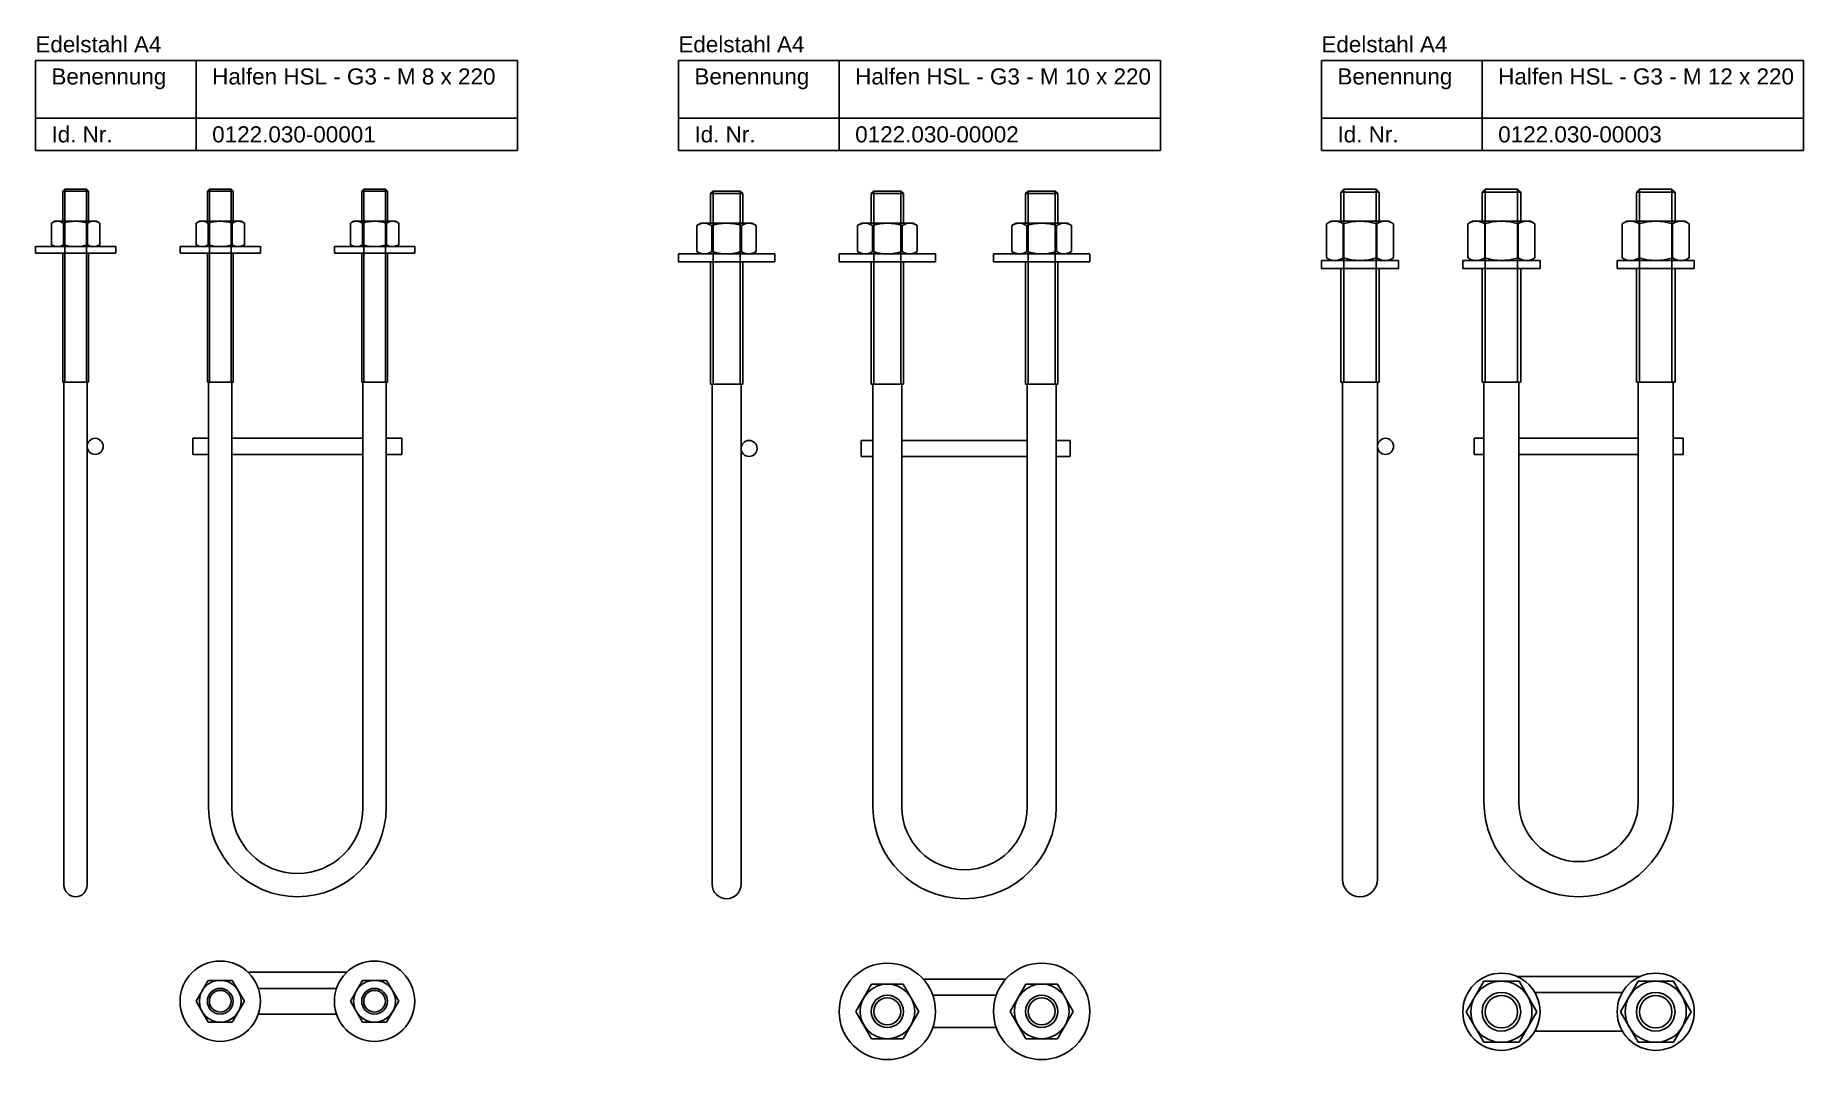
# Model space of a CAD drawing. Header units: millimetres. Extents: x 3 to 553, y -47 to 271.
import ezdxf

# ---------------------------------------------------------------- set-up
doc = ezdxf.new("R2010")
doc.units = ezdxf.units.MM
doc.layers.add('HALFEN-KONSOLANKER', color=2, linetype='CONTINUOUS')
doc.styles.add('ARIAL50', font='ARIAL.TTF', dxfattribs={"height": 5})

msp = doc.modelspace()

# ---------------------------------------------------------------- linework, layer by layer
at = {"layer": 'HALFEN-KONSOLANKER'}
for p, q in [((3.38, 263.2), (153.38, 263.2)), ((3.38, 235.2), (3.38, 263.2)), ((53.38, 235.2), (53.38, 263.2)), ((153.38, 235.2), (153.38, 263.2)), ((203.38, 263.2), (353.38, 263.2)), ((203.38, 235.2), (203.38, 263.2)), ((253.38, 235.2), (253.38, 263.2)), ((353.38, 235.2), (353.38, 263.2)), ((403.38, 263.2), (553.38, 263.2)), ((403.38, 235.2), (403.38, 263.2)), ((453.38, 235.2), (453.38, 263.2)), ((553.38, 235.2), (553.38, 263.2)), ((3.38, 245.2), (153.38, 245.2)), ((203.38, 245.2), (353.38, 245.2)), ((403.38, 245.2), (553.38, 245.2)), ((3.38, 235.2), (153.38, 235.2)), ((203.38, 235.2), (353.38, 235.2)), ((403.38, 235.2), (553.38, 235.2)), ((11.88, 222.56), (12.52, 223.2)), ((11.88, 213.2), (11.88, 222.56)), ((11.88, 222.56), (19.88, 222.56)), ((12.52, 223.2), (19.24, 223.2)), ((19.24, 223.2), (19.88, 222.56)), ((19.88, 222.56), (19.88, 213.2)), ((56.88, 222.56), (57.52, 223.2)), ((56.88, 222.56), (64.88, 222.56)), ((56.88, 213.2), (56.88, 222.56)), ((57.52, 223.2), (64.24, 223.2)), ((64.24, 223.2), (64.88, 222.56)), ((64.88, 222.56), (64.88, 213.2)), ((104.88, 222.56), (105.52, 223.2)), ((104.88, 213.2), (104.88, 222.56)), ((104.88, 222.56), (112.88, 222.56)), ((105.52, 223.2), (112.24, 223.2)), ((112.24, 223.2), (112.88, 222.56)), ((112.88, 222.56), (112.88, 213.2)), ((213.38, 221.76), (214.18, 222.56)), ((213.38, 221.76), (223.38, 221.76)), ((213.38, 212.56), (213.38, 221.76)), ((214.18, 222.56), (222.58, 222.56)), ((222.58, 222.56), (223.38, 221.76)), ((223.38, 221.76), (223.38, 212.56)), ((263.38, 221.76), (264.18, 222.56)), ((263.38, 221.76), (273.38, 221.76)), ((263.38, 212.56), (263.38, 221.76)), ((264.18, 222.56), (272.58, 222.56)), ((272.58, 222.56), (273.38, 221.76)), ((273.38, 221.76), (273.38, 212.56)), ((311.38, 221.76), (312.18, 222.56)), ((311.38, 212.56), (311.38, 221.76)), ((311.38, 221.76), (321.38, 221.76)), ((312.18, 222.56), (320.58, 222.56)), ((320.58, 222.56), (321.38, 221.76)), ((321.38, 221.76), (321.38, 212.56)), ((409.38, 222.24), (410.34, 223.2)), ((409.38, 222.24), (421.38, 222.24)), ((409.38, 213.2), (409.38, 222.24)), ((410.34, 223.2), (420.42, 223.2)), ((420.42, 223.2), (421.38, 222.24)), ((421.38, 222.24), (421.38, 213.2)), ((453.38, 222.24), (454.34, 223.2)), ((453.38, 222.24), (465.38, 222.24)), ((453.38, 213.2), (453.38, 222.24)), ((454.34, 223.2), (464.42, 223.2)), ((464.42, 223.2), (465.38, 222.24)), ((465.38, 222.24), (465.38, 213.2)), ((501.38, 222.24), (502.34, 223.2)), ((501.38, 222.24), (513.38, 222.24)), ((501.38, 213.2), (501.38, 222.24)), ((502.34, 223.2), (512.42, 223.2)), ((512.42, 223.2), (513.38, 222.24)), ((513.38, 222.24), (513.38, 213.2)), ((8.37, 212.62), (9.38, 213.2)), ((8.37, 205.88), (8.37, 212.62)), ((9.38, 213.2), (22.38, 213.2)), ((12.13, 205.88), (12.13, 212.62)), ((19.63, 205.88), (19.63, 212.62)), ((23.39, 212.62), (22.38, 213.2)), ((23.39, 205.88), (23.39, 212.62)), ((53.37, 212.62), (54.38, 213.2)), ((53.37, 205.88), (53.37, 212.62)), ((54.38, 213.2), (67.38, 213.2)), ((57.13, 205.88), (57.13, 212.62)), ((64.63, 205.88), (64.63, 212.62)), ((68.39, 212.62), (67.38, 213.2)), ((68.39, 205.88), (68.39, 212.62)), ((101.37, 212.62), (102.38, 213.2)), ((101.37, 205.88), (101.37, 212.62)), ((102.38, 213.2), (115.38, 213.2)), ((105.13, 205.88), (105.13, 212.62)), ((112.63, 205.88), (112.63, 212.62)), ((116.39, 212.62), (115.38, 213.2)), ((116.39, 205.88), (116.39, 212.62)), ((209.14, 211.84), (210.38, 212.56)), ((209.14, 203.77), (209.14, 211.84)), ((210.38, 212.56), (226.38, 212.56)), ((213.76, 203.77), (213.76, 211.84)), ((223, 203.77), (223, 211.84)), ((227.62, 211.84), (226.38, 212.56)), ((227.62, 203.77), (227.62, 211.84)), ((259.14, 211.84), (260.38, 212.56)), ((259.14, 203.77), (259.14, 211.84)), ((260.38, 212.56), (276.38, 212.56)), ((263.76, 203.77), (263.76, 211.84)), ((273, 203.77), (273, 211.84)), ((277.62, 211.84), (276.38, 212.56)), ((277.62, 203.77), (277.62, 211.84)), ((307.14, 211.84), (308.38, 212.56)), ((307.14, 203.77), (307.14, 211.84)), ((308.38, 212.56), (324.38, 212.56)), ((311.76, 203.77), (311.76, 211.84)), ((321, 203.77), (321, 211.84)), ((325.62, 211.84), (324.38, 212.56)), ((325.62, 203.77), (325.62, 211.84)), ((404.98, 212.39), (406.38, 213.2)), ((404.98, 201.8), (404.98, 212.39)), ((406.38, 213.2), (424.38, 213.2)), ((410.18, 201.8), (410.18, 212.39)), ((420.58, 201.8), (420.58, 212.39)), ((425.77, 212.39), (424.38, 213.2)), ((425.77, 201.8), (425.77, 212.39)), ((448.98, 212.39), (450.38, 213.2)), ((448.98, 201.8), (448.98, 212.39)), ((450.38, 213.2), (468.38, 213.2)), ((454.18, 201.8), (454.18, 212.39)), ((464.58, 201.8), (464.58, 212.39)), ((469.77, 212.39), (468.38, 213.2)), ((469.77, 201.8), (469.77, 212.39)), ((496.98, 212.39), (498.38, 213.2)), ((496.98, 201.8), (496.98, 212.39)), ((498.38, 213.2), (516.38, 213.2)), ((502.18, 201.8), (502.18, 212.39)), ((512.58, 201.8), (512.58, 212.39)), ((517.77, 212.39), (516.38, 213.2)), ((517.77, 201.8), (517.77, 212.39)), ((3.38, 205.3), (28.38, 205.3)), ((3.38, 205.3), (3.38, 203.3)), ((8.37, 205.88), (9.38, 205.3)), ((23.39, 205.88), (22.38, 205.3)), ((28.38, 203.3), (28.38, 205.3)), ((48.38, 205.3), (73.38, 205.3)), ((48.38, 205.3), (48.38, 203.3)), ((53.37, 205.88), (54.38, 205.3)), ((68.39, 205.88), (67.38, 205.3)), ((73.38, 203.3), (73.38, 205.3)), ((96.38, 205.3), (121.38, 205.3)), ((96.38, 205.3), (96.38, 203.3)), ((101.37, 205.88), (102.38, 205.3)), ((116.39, 205.88), (115.38, 205.3)), ((121.38, 203.3), (121.38, 205.3)), ((209.14, 203.77), (210.38, 203.06)), ((227.62, 203.77), (226.38, 203.06)), ((259.14, 203.77), (260.38, 203.06)), ((277.62, 203.77), (276.38, 203.06)), ((307.14, 203.77), (308.38, 203.06)), ((325.62, 203.77), (324.38, 203.06)), ((3.38, 203.3), (28.38, 203.3)), ((11.88, 163.2), (11.88, 203.3)), ((19.88, 203.3), (19.88, 163.2)), ((48.38, 203.3), (73.38, 203.3)), ((56.88, 163.2), (56.88, 203.3)), ((64.88, 203.3), (64.88, 163.2)), ((96.38, 203.3), (121.38, 203.3)), ((104.88, 163.2), (104.88, 203.3)), ((112.88, 203.3), (112.88, 163.2)), ((203.38, 203.06), (233.38, 203.06)), ((203.38, 200.56), (203.38, 203.06)), ((203.38, 200.56), (233.38, 200.56)), ((213.38, 162.56), (213.38, 200.56)), ((223.38, 200.56), (223.38, 162.56)), ((233.38, 200.56), (233.38, 203.06)), ((253.38, 203.06), (283.38, 203.06)), ((253.38, 200.56), (253.38, 203.06)), ((253.38, 200.56), (283.38, 200.56)), ((263.38, 162.56), (263.38, 200.56)), ((273.38, 200.56), (273.38, 162.56)), ((283.38, 200.56), (283.38, 203.06)), ((301.38, 203.06), (331.38, 203.06)), ((301.38, 200.56), (301.38, 203.06)), ((301.38, 200.56), (331.38, 200.56)), ((311.38, 162.56), (311.38, 200.56)), ((321.38, 200.56), (321.38, 162.56)), ((331.38, 200.56), (331.38, 203.06)), ((403.38, 201), (427.38, 201)), ((403.38, 201), (403.38, 198.5)), ((403.38, 198.5), (427.38, 198.5)), ((404.98, 201.8), (406.38, 201)), ((409.38, 163.2), (409.38, 198.5)), ((421.38, 198.5), (421.38, 163.2)), ((425.77, 201.8), (424.38, 201)), ((427.38, 198.5), (427.38, 201)), ((447.38, 201), (471.38, 201)), ((447.38, 201), (447.38, 198.5)), ((447.38, 198.5), (471.38, 198.5)), ((448.98, 201.8), (450.38, 201)), ((453.38, 163.2), (453.38, 198.5)), ((465.38, 198.5), (465.38, 163.2)), ((469.77, 201.8), (468.38, 201)), ((471.38, 198.5), (471.38, 201)), ((495.38, 201), (519.38, 201)), ((495.38, 201), (495.38, 198.5)), ((495.38, 198.5), (519.38, 198.5)), ((496.98, 201.8), (498.38, 201)), ((501.38, 163.2), (501.38, 198.5)), ((513.38, 198.5), (513.38, 163.2)), ((517.77, 201.8), (516.38, 201)), ((519.38, 198.5), (519.38, 201)), ((19.88, 163.2), (11.88, 163.2)), ((12.28, 6.8), (12.28, 163.2)), ((19.48, 6.8), (19.48, 163.2)), ((64.88, 163.2), (56.88, 163.2)), ((57.28, 30.8), (57.28, 163.2)), ((64.48, 30.8), (64.48, 163.2)), ((112.88, 163.2), (104.88, 163.2)), ((105.28, 30.8), (105.28, 163.2)), ((112.48, 30.8), (112.48, 163.2)), ((223.38, 162.56), (213.38, 162.56)), ((213.88, 7.06), (213.88, 162.56)), ((222.88, 7.06), (222.88, 162.56)), ((273.38, 162.56), (263.38, 162.56)), ((263.88, 31.06), (263.88, 162.56)), ((272.88, 31.06), (272.88, 162.56)), ((321.38, 162.56), (311.38, 162.56)), ((311.88, 31.06), (311.88, 162.56)), ((320.88, 31.06), (320.88, 162.56)), ((421.38, 163.2), (409.38, 163.2)), ((409.93, 8.65), (409.93, 163.2)), ((420.83, 8.65), (420.83, 163.2)), ((465.38, 163.2), (453.38, 163.2)), ((453.93, 32.65), (453.93, 163.2)), ((464.83, 32.65), (464.83, 163.2)), ((513.38, 163.2), (501.38, 163.2)), ((501.93, 32.65), (501.93, 163.2)), ((512.83, 32.65), (512.83, 163.2)), ((52.38, 145.7), (57.28, 145.7)), ((52.38, 140.7), (52.38, 145.7)), ((64.48, 145.7), (105.28, 145.7)), ((112.48, 145.7), (117.38, 145.7)), ((117.38, 140.7), (117.38, 145.7)), ((260.24, 145.06), (263.88, 145.06)), ((260.24, 140.06), (260.24, 145.06)), ((272.88, 145.06), (311.88, 145.06)), ((320.88, 145.06), (325.24, 145.06)), ((325.24, 140.06), (325.24, 145.06)), ((450.88, 145.7), (453.93, 145.7)), ((450.88, 140.7), (450.88, 145.7)), ((464.83, 145.7), (501.93, 145.7)), ((512.83, 145.7), (515.88, 145.7)), ((515.88, 140.7), (515.88, 145.7)), ((52.38, 140.7), (57.28, 140.7)), ((64.48, 140.7), (105.28, 140.7)), ((112.48, 140.7), (117.38, 140.7)), ((260.24, 140.06), (263.88, 140.06)), ((272.88, 140.06), (311.88, 140.06)), ((320.88, 140.06), (325.24, 140.06)), ((450.88, 140.7), (453.93, 140.7)), ((464.83, 140.7), (501.93, 140.7)), ((512.83, 140.7), (515.88, 140.7)), ((100.2, -20.3), (69.55, -20.3)), ((502.58, -21.57), (464.18, -21.57)), ((57.13, -22.8), (53.37, -29.3)), ((64.63, -22.8), (57.13, -22.8)), ((68.39, -29.3), (64.63, -22.8)), ((97.04, -25.3), (72.72, -25.3)), ((105.13, -22.8), (101.37, -29.3)), ((112.63, -22.8), (105.13, -22.8)), ((116.39, -29.3), (112.63, -22.8)), ((263.47, -23.94), (258.56, -32.44)), ((273.29, -23.94), (263.47, -23.94)), ((278.19, -32.44), (273.29, -23.94)), ((305.2, -22.44), (279.56, -22.44)), ((302.24, -27.44), (282.52, -27.44)), ((311.47, -23.94), (306.56, -32.44)), ((321.29, -23.94), (311.47, -23.94)), ((326.19, -32.44), (321.29, -23.94)), ((453.89, -23.07), (448.41, -32.57)), ((464.86, -23.07), (453.89, -23.07)), ((470.35, -32.57), (464.86, -23.07)), ((496.99, -26.57), (469.77, -26.57)), ((501.89, -23.07), (496.41, -32.57)), ((512.86, -23.07), (501.89, -23.07)), ((518.35, -32.57), (512.86, -23.07)), ((53.37, -29.3), (57.13, -35.8)), ((64.63, -35.8), (68.39, -29.3)), ((101.37, -29.3), (105.13, -35.8)), ((112.63, -35.8), (116.39, -29.3)), ((258.56, -32.44), (263.47, -40.94)), ((273.29, -40.94), (278.19, -32.44)), ((306.56, -32.44), (311.47, -40.94)), ((321.29, -40.94), (326.19, -32.44)), ((448.41, -32.57), (453.89, -42.07)), ((464.86, -42.07), (470.35, -32.57)), ((496.41, -32.57), (501.89, -42.07)), ((512.86, -42.07), (518.35, -32.57)), ((57.13, -35.8), (64.63, -35.8)), ((97.04, -33.3), (72.72, -33.3)), ((105.13, -35.8), (112.63, -35.8)), ((302.24, -37.44), (282.52, -37.44)), ((263.47, -40.94), (273.29, -40.94)), ((311.47, -40.94), (321.29, -40.94)), ((453.89, -42.07), (464.86, -42.07)), ((496.99, -38.57), (469.77, -38.57)), ((501.89, -42.07), (512.86, -42.07))]:
    msp.add_line(p, q, dxfattribs=at)
at = {"layer": 'HALFEN-KONSOLANKER', "color": 1}
for p, q in [((12.52, 223.2), (12.52, 163.2)), ((19.24, 223.2), (19.24, 163.2)), ((57.52, 223.2), (57.52, 163.2)), ((64.24, 223.2), (64.24, 163.2)), ((105.52, 223.2), (105.52, 163.2)), ((112.24, 223.2), (112.24, 163.2)), ((214.18, 222.56), (214.18, 162.56)), ((222.58, 222.56), (222.58, 162.56)), ((264.18, 222.56), (264.18, 162.56)), ((272.58, 222.56), (272.58, 162.56)), ((312.18, 222.56), (312.18, 162.56)), ((320.58, 222.56), (320.58, 162.56)), ((410.34, 223.2), (410.34, 163.2)), ((420.42, 223.2), (420.42, 163.2)), ((454.34, 223.2), (454.34, 163.2)), ((464.42, 223.2), (464.42, 163.2)), ((502.34, 223.2), (502.34, 163.2)), ((512.42, 223.2), (512.42, 163.2))]:
    msp.add_line(p, q, dxfattribs=at)
at = {"layer": 'HALFEN-KONSOLANKER'}
for centre, radius in [((21.98, 143.2), 2.5), ((225.38, 142.56), 2.5), ((423.33, 143.2), 2.5), ((60.88, -29.3), 12.5), ((108.88, -29.3), 12.5), ((268.38, -32.44), 15), ((316.38, -32.44), 15), ((459.38, -32.57), 12), ((507.38, -32.57), 12), ((60.88, -29.3), 6.5), ((60.88, -29.3), 4), ((60.88, -29.3), 3.36), ((108.88, -29.3), 6.5), ((108.88, -29.3), 4), ((108.88, -29.3), 3.36), ((268.38, -32.44), 8.5), ((268.38, -32.44), 5), ((316.38, -32.44), 8.5), ((316.38, -32.44), 5), ((459.38, -32.57), 9.5), ((459.38, -32.57), 6), ((507.38, -32.57), 9.5), ((507.38, -32.57), 6), ((268.38, -32.44), 4.2), ((316.38, -32.44), 4.2), ((459.38, -32.57), 5.04), ((507.38, -32.57), 5.04)]:
    msp.add_circle(centre, radius, dxfattribs=at)
for centre, radius, start, end in [((10.25, 209.88), 3.32, 55.5615, 115.5615), ((15.88, 200.79), 12.4, 72.383, 107.617), ((21.51, 209.88), 3.32, 64.4385, 124.4385), ((55.25, 209.88), 3.32, 55.5615, 115.5615), ((60.88, 200.79), 12.4, 72.383, 107.617), ((66.51, 209.88), 3.32, 64.4385, 124.4385), ((103.25, 209.88), 3.32, 55.5615, 115.5615), ((108.88, 200.79), 12.4, 72.383, 107.617), ((114.51, 209.88), 3.32, 64.4385, 124.4385), ((211.45, 208.47), 4.08, 55.5615, 115.5615), ((218.38, 197.29), 15.27, 72.383, 107.617), ((225.31, 208.47), 4.08, 64.4385, 124.4385), ((261.45, 208.47), 4.08, 55.5615, 115.5615), ((268.38, 197.29), 15.27, 72.383, 107.617), ((275.31, 208.47), 4.08, 64.4385, 124.4385), ((309.45, 208.47), 4.08, 55.5615, 115.5615), ((316.38, 197.29), 15.27, 72.383, 107.617), ((323.31, 208.47), 4.08, 64.4385, 124.4385), ((407.58, 208.6), 4.6, 55.5615, 115.5615), ((415.38, 196.02), 17.17, 72.383, 107.617), ((423.18, 208.6), 4.6, 64.4385, 124.4385), ((451.58, 208.6), 4.6, 55.5615, 115.5615), ((459.38, 196.02), 17.17, 72.383, 107.617), ((467.18, 208.6), 4.6, 64.4385, 124.4385), ((499.58, 208.6), 4.6, 55.5615, 115.5615), ((507.38, 196.02), 17.17, 72.383, 107.617), ((515.18, 208.6), 4.6, 64.4385, 124.4385), ((10.25, 208.62), 3.32, 244.4385, 304.4385), ((15.88, 217.7), 12.4, 252.383, 287.617), ((21.51, 208.62), 3.32, 235.5615, 295.5615), ((55.25, 208.62), 3.32, 244.4385, 304.4385), ((60.88, 217.7), 12.4, 252.383, 287.617), ((66.51, 208.62), 3.32, 235.5615, 295.5615), ((103.25, 208.62), 3.32, 244.4385, 304.4385), ((108.88, 217.7), 12.4, 252.383, 287.617), ((114.51, 208.62), 3.32, 235.5615, 295.5615), ((211.45, 207.14), 4.08, 244.4385, 304.4385), ((218.38, 218.32), 15.27, 252.383, 287.617), ((225.31, 207.14), 4.08, 235.5615, 295.5615), ((261.45, 207.14), 4.08, 244.4385, 304.4385), ((268.38, 218.32), 15.27, 252.383, 287.617), ((275.31, 207.14), 4.08, 235.5615, 295.5615), ((309.45, 207.14), 4.08, 244.4385, 304.4385), ((316.38, 218.32), 15.27, 252.383, 287.617), ((323.31, 207.14), 4.08, 235.5615, 295.5615), ((407.58, 205.59), 4.6, 244.4385, 304.4385), ((415.38, 218.17), 17.17, 252.383, 287.617), ((423.18, 205.59), 4.6, 235.5615, 295.5615), ((451.58, 205.59), 4.6, 244.4385, 304.4385), ((459.38, 218.17), 17.17, 252.383, 287.617), ((467.18, 205.59), 4.6, 235.5615, 295.5615), ((499.58, 205.59), 4.6, 244.4385, 304.4385), ((507.38, 218.17), 17.17, 252.383, 287.617), ((515.18, 205.59), 4.6, 235.5615, 295.5615), ((84.88, 30.8), 27.6, 180, 0), ((84.88, 30.8), 20.4, 180, 0), ((292.38, 31.06), 28.5, 180, 0), ((292.38, 31.06), 19.5, 180, 0), ((483.38, 32.65), 29.45, 180, 0), ((483.38, 32.65), 18.55, 180, 0), ((15.88, 6.8), 3.6, 180, 0), ((218.38, 7.06), 4.5, 180, 0), ((415.38, 8.65), 5.45, 180, 0)]:
    msp.add_arc(centre, radius, start, end, dxfattribs=at)

# ---------------------------------------------------------------- texts
at = {"layer": 'HALFEN-KONSOLANKER', "style": 'ARIAL50'}
for s, p in [('Edelstahl A4', (3.38, 265.7)), ('Edelstahl A4', (203.38, 265.7)), ('Edelstahl A4', (403.38, 265.7)), ('Benennung', (8.38, 255.7)), ('Halfen HSL - G3 - M 8 x 220', (58.38, 255.7)), ('Benennung', (208.38, 255.7)), ('Halfen HSL - G3 - M 10 x 220', (258.38, 255.7)), ('Benennung', (408.38, 255.7)), ('Halfen HSL - G3 - M 12 x 220', (458.38, 255.7)), ('Id. Nr.', (8.38, 237.7)), ('0122.030-00001', (58.38, 237.7)), ('Id. Nr.', (208.38, 237.7)), ('0122.030-00002', (258.38, 237.7)), ('Id. Nr.', (408.38, 237.7)), ('0122.030-00003', (458.38, 237.7))]:
    msp.add_text(s, height=5, dxfattribs=at).set_placement(p)

doc.saveas('drawing.dxf')
